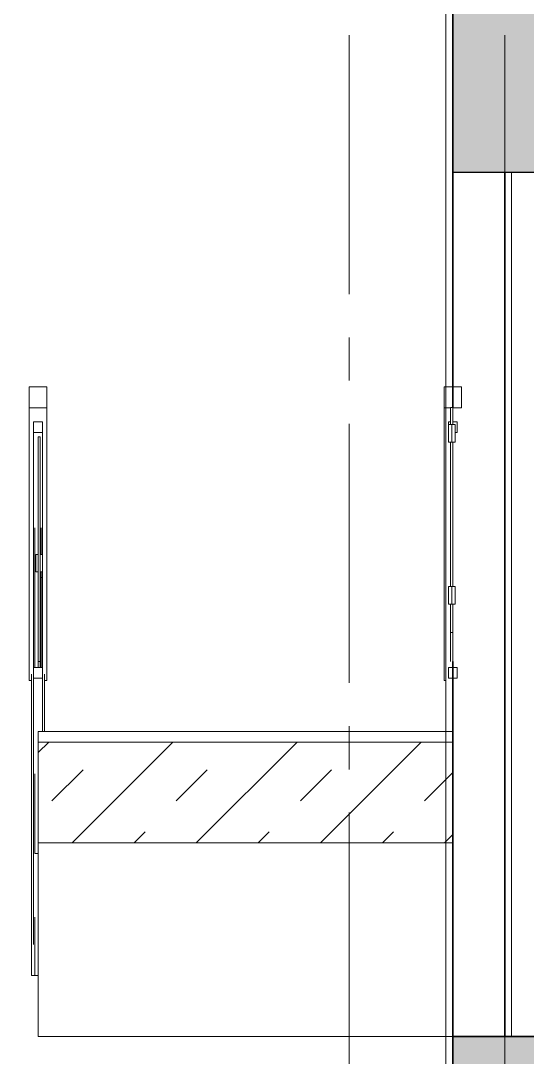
# Model space of a CAD drawing. Header units: millimetres. Extents: x 1373 to 40779, y 1939 to 6439.
# Drawn here: x 25109.3 to 25255.8, y 3869.8 to 4169.7 of the extents above; entities that cross this region are included whole.
import ezdxf

# ---------------------------------------------------------------- set-up
doc = ezdxf.new("R2010")
doc.units = ezdxf.units.MM
doc.linetypes.add('IMPORT-CENTER2', pattern=[112.5, 75, -12.5, 12.5, -12.5])
for name, color, linetype, lineweight in [('A-DETL', 6, 'Continuous', 30), ('A-DETL-GENF', 92, 'Continuous', 18), ('A-FLOR-FNSH', 192, 'Continuous', 35), ('A-FLOR-HRAL', 11, 'Continuous', 18), ('A-WALL', 20, 'Continuous', 9), ('A-WALL-FNSH', 113, 'Continuous', 18), ('S-GRID', 252, 'IMPORT-CENTER2', 5), ('S-STRS', 31, 'Continuous', 18)]:
    doc.layers.add(name, color=color, linetype=linetype, lineweight=lineweight)

msp = doc.modelspace()

# ---------------------------------------------------------------- hatches: boundary and pattern name
at = {"layer": 'A-DETL-GENF'}
h = msp.add_hatch(dxfattribs=at)
h.set_pattern_fill('ANSI33', color=153, style=0)
h.paths.add_polyline_path([(25859.6, 3863.76), (26010.6, 3863.76), (26010.6, 3875.76), (25234.31, 3875.76), (25234.31, 3825.76), (25259.31, 3825.76), (25259.31, 3863.76), (25834.6, 3863.76), (25834.6, 3825.76), (25859.6, 3825.76)])
h.paths.add_polyline_path([(25859.6, 4163.76), (26010.6, 4163.76), (26010.6, 4175.76), (25234.31, 4175.76), (25234.31, 4125.76), (25259.31, 4125.76), (25259.31, 4163.76), (25834.6, 4163.76), (25834.6, 4125.76), (25859.6, 4125.76)])
h.paths.add_polyline_path([(25859.6, 4463.76), (26010.6, 4463.76), (26010.6, 4475.76), (25234.31, 4475.76), (25234.31, 4425.76), (25259.31, 4425.76), (25259.31, 4463.76), (25834.6, 4463.76), (25834.6, 4425.76), (25859.6, 4425.76)])
h.paths.add_polyline_path([(25859.6, 4763.76), (26010.6, 4763.76), (26010.6, 4775.76), (25234.31, 4775.76), (25106.85, 4775.76), (25106.85, 4763.76), (25234.31, 4763.76), (25234.31, 4725.76), (25259.31, 4725.76), (25259.31, 4763.76), (25834.6, 4763.76), (25834.6, 4725.76), (25859.6, 4725.76)])

# ---------------------------------------------------------------- linework, layer by layer
at = {"layer": 'A-DETL'}
for points in [[(25234.31, 4175.76), (26010.6, 4175.76), (26010.6, 4163.76), (25859.6, 4163.76), (25859.6, 4125.76), (25834.6, 4125.76), (25834.6, 4163.76), (25259.31, 4163.76), (25259.31, 4125.76), (25234.31, 4125.76), (25234.31, 4175.76)], [(25234.31, 3875.76), (26010.6, 3875.76), (26010.6, 3863.76), (25859.6, 3863.76), (25859.6, 3825.76), (25834.6, 3825.76), (25834.6, 3863.76), (25259.31, 3863.76), (25259.31, 3825.76), (25234.31, 3825.76), (25234.31, 3875.76)]]:
    msp.add_lwpolyline(points, dxfattribs=at)
at = {"layer": 'A-FLOR-FNSH', "color": 250}
msp.add_line((25995.59, 3875.76), (25234.31, 3875.76), dxfattribs=at)
at = {"layer": 'A-FLOR-HRAL'}
for p, q in [((25116.85, 4063.79), (25111.77, 4063.79)), ((25111.77, 4063.79), (25111.77, 4057.72)), ((25116.85, 4057.72), (25116.85, 4063.79)), ((25236.85, 4063.79), (25231.77, 4063.79)), ((25231.77, 4063.79), (25231.77, 4057.72)), ((25236.85, 4057.72), (25236.85, 4063.79)), ((25111.77, 4057.72), (25111.77, 3978.78)), ((25111.77, 4057.72), (25116.85, 4057.72)), ((25116.85, 4057.72), (25116.85, 3978.78)), ((25231.77, 4057.72), (25231.77, 3978.78)), ((25231.77, 4057.72), (25233.67, 4057.72)), ((25233.67, 4057.76), (25233.67, 4052.86)), ((25234.31, 4057.76), (25233.67, 4057.76)), ((25234.31, 4052.86), (25234.31, 4057.76)), ((25234.31, 4057.72), (25236.85, 4057.72)), ((25115.58, 4053.63), (25113.04, 4053.63)), ((25113.04, 4053.63), (25113.04, 4050.59)), ((25115.58, 4050.59), (25115.58, 4053.63)), ((25233.67, 4053.63), (25233.04, 4053.63)), ((25233.04, 4053.63), (25233.04, 4052.86)), ((25233.04, 4052.86), (25233.04, 4047.78)), ((25234.94, 4052.86), (25233.04, 4052.86)), ((25235.58, 4053.63), (25234.31, 4053.63)), ((25234.94, 4047.78), (25234.94, 4052.86)), ((25235.58, 4050.59), (25235.58, 4053.63)), ((25113.04, 4050.59), (25113.04, 3982.51)), ((25113.04, 4050.59), (25115.58, 4050.59)), ((25115.58, 4050.59), (25115.58, 4015.3)), ((25234.94, 4050.59), (25235.58, 4050.59)), ((25114.94, 4049.32), (25114.31, 4049.32)), ((25114.31, 4049.32), (25114.31, 3984.27)), ((25114.94, 3984.27), (25114.94, 4049.32)), ((25234.94, 4047.78), (25233.04, 4047.78)), ((25233.67, 4047.78), (25233.67, 4006.01)), ((25234.31, 4006.01), (25234.31, 4047.78)), ((25113.35, 3982.51), (25113.35, 4022.93)), ((25115.26, 4015.3), (25115.26, 4022.93)), ((25114.31, 4015.3), (25113.67, 4015.3)), ((25113.67, 4015.3), (25113.67, 4010.22)), ((25115.58, 4015.3), (25114.94, 4015.3)), ((25115.58, 4010.22), (25115.58, 4015.3)), ((25113.67, 4010.22), (25114.31, 4010.22)), ((25114.94, 4010.22), (25115.58, 4010.22)), ((25115.26, 3982.51), (25115.26, 4010.24)), ((25115.26, 4008.56), (25115.58, 4008.56)), ((25115.58, 4010.22), (25115.58, 4008.56)), ((25115.58, 4008.56), (25115.58, 3982.51)), ((25233.04, 4006.01), (25233.04, 4000.93)), ((25234.94, 4006.01), (25233.04, 4006.01)), ((25234.94, 4000.93), (25234.94, 4006.01)), ((25234.94, 4000.93), (25233.04, 4000.93)), ((25233.67, 4000.93), (25233.67, 3992.71)), ((25234.31, 3992.71), (25234.31, 4000.93)), ((25233.67, 3992.71), (25233.67, 3984.27)), ((25234.31, 3992.71), (25233.67, 3992.71)), ((25234.31, 3984.27), (25234.31, 3992.71)), ((25114.31, 3984.27), (25114.94, 3984.27)), ((25114.31, 3982.51), (25114.31, 3984.27)), ((25114.94, 3984.27), (25114.94, 3982.51)), ((25112.4, 3893.41), (25112.4, 3980.65)), ((25115.58, 3982.51), (25113.04, 3982.51)), ((25113.04, 3982.51), (25113.04, 3979.47)), ((25115.58, 3979.47), (25115.58, 3982.51)), ((25116.21, 3963.99), (25116.21, 3980.65)), ((25235.58, 3982.51), (25233.04, 3982.51)), ((25233.04, 3982.51), (25233.04, 3979.47)), ((25235.58, 3979.47), (25235.58, 3982.51)), ((25112.4, 3978.78), (25111.77, 3978.78)), ((25113.04, 3979.47), (25115.58, 3979.47)), ((25113.04, 3979.47), (25113.04, 3902.4)), ((25115.58, 3979.47), (25115.58, 3963.99)), ((25116.85, 3978.78), (25116.21, 3978.78)), ((25232.31, 3978.78), (25231.77, 3978.78)), ((25233.04, 3979.47), (25235.58, 3979.47)), ((25113.35, 3928.7), (25113.35, 3951.81)), ((25113.35, 3928.7), (25114.31, 3928.7)), ((25113.35, 3893.41), (25113.35, 3910.31)), ((25112.4, 3893.41), (25113.35, 3893.41)), ((25113.35, 3893.41), (25114.31, 3893.41))]:
    msp.add_line(p, q, dxfattribs=at)
at = {"layer": 'A-FLOR-HRAL', "linetype": 'Continuous'}
for p, q in [((25233.99, 4047.78), (25233.99, 4052.86)), ((25114.31, 4015.3), (25114.31, 4022.93)), ((25114.31, 3982.51), (25114.31, 4010.22)), ((25233.99, 4000.93), (25233.99, 4006.01)), ((25114.31, 3928.7), (25114.31, 3951.81)), ((25114.31, 3893.41), (25114.31, 3910.31))]:
    msp.add_line(p, q, dxfattribs=at)
at = {"layer": 'A-WALL', "lineweight": 35}
for p, q in [((25234.31, 4290.36), (25234.31, 4057.76)), ((25249.31, 4125.76), (25249.31, 3875.76)), ((25234.31, 3757.76), (25234.31, 3984.27))]:
    msp.add_line(p, q, dxfattribs=at)
at = {"layer": 'A-WALL-FNSH', "color": 7, "lineweight": 9}
for p, q in [((25232.31, 4763.76), (25232.31, 3275.76)), ((25251.31, 3875.76), (25251.31, 4125.76)), ((25234.31, 3875.76), (25232.31, 3875.76))]:
    msp.add_line(p, q, dxfattribs=at)
at = {"layer": 'S-GRID', "lineweight": 18}
for p, q in [((25204.31, 2740.57), (25204.31, 5601.39)), ((25249.31, 2740.57), (25249.31, 5601.39))]:
    msp.add_line(p, q, dxfattribs=at)
at = {"layer": 'S-STRS'}
for p, q in [((25234.31, 3963.99), (25114.31, 3963.99)), ((25114.31, 3963.99), (25114.31, 3960.99)), ((25234.31, 3960.99), (25234.31, 3963.99)), ((25234.31, 3960.99), (25114.31, 3960.99)), ((25114.31, 3960.99), (25114.31, 3931.82)), ((25114.31, 3960.99), (25234.31, 3960.99)), ((25234.31, 3931.82), (25234.31, 3960.99)), ((25114.31, 3931.82), (25234.31, 3931.82)), ((25114.31, 3925.43), (25114.31, 3931.82)), ((25114.31, 3907.78), (25114.31, 3925.43)), ((25114.31, 3890.13), (25114.31, 3907.78)), ((25114.31, 3875.76), (25114.31, 3890.13)), ((25232.31, 3875.76), (25114.31, 3875.76))]:
    msp.add_line(p, q, dxfattribs=at)
at = {"layer": 'S-STRS', "linetype": 'Continuous'}
for p, q in [((25114.31, 3957.91), (25117.39, 3960.99)), ((25124.14, 3931.82), (25153.31, 3960.99)), ((25160.06, 3931.82), (25189.23, 3960.99)), ((25195.98, 3931.82), (25225.16, 3960.99)), ((25118.34, 3943.99), (25127.32, 3952.97)), ((25154.27, 3943.99), (25163.25, 3952.97)), ((25190.19, 3943.99), (25199.17, 3952.97)), ((25226.11, 3943.99), (25234.31, 3952.19)), ((25142.1, 3931.82), (25145.29, 3935.01)), ((25178.02, 3931.82), (25181.21, 3935.01)), ((25213.94, 3931.82), (25217.13, 3935.01)), ((25231.9, 3931.82), (25234.31, 3934.23))]:
    msp.add_line(p, q, dxfattribs=at)

doc.saveas('drawing.dxf')
